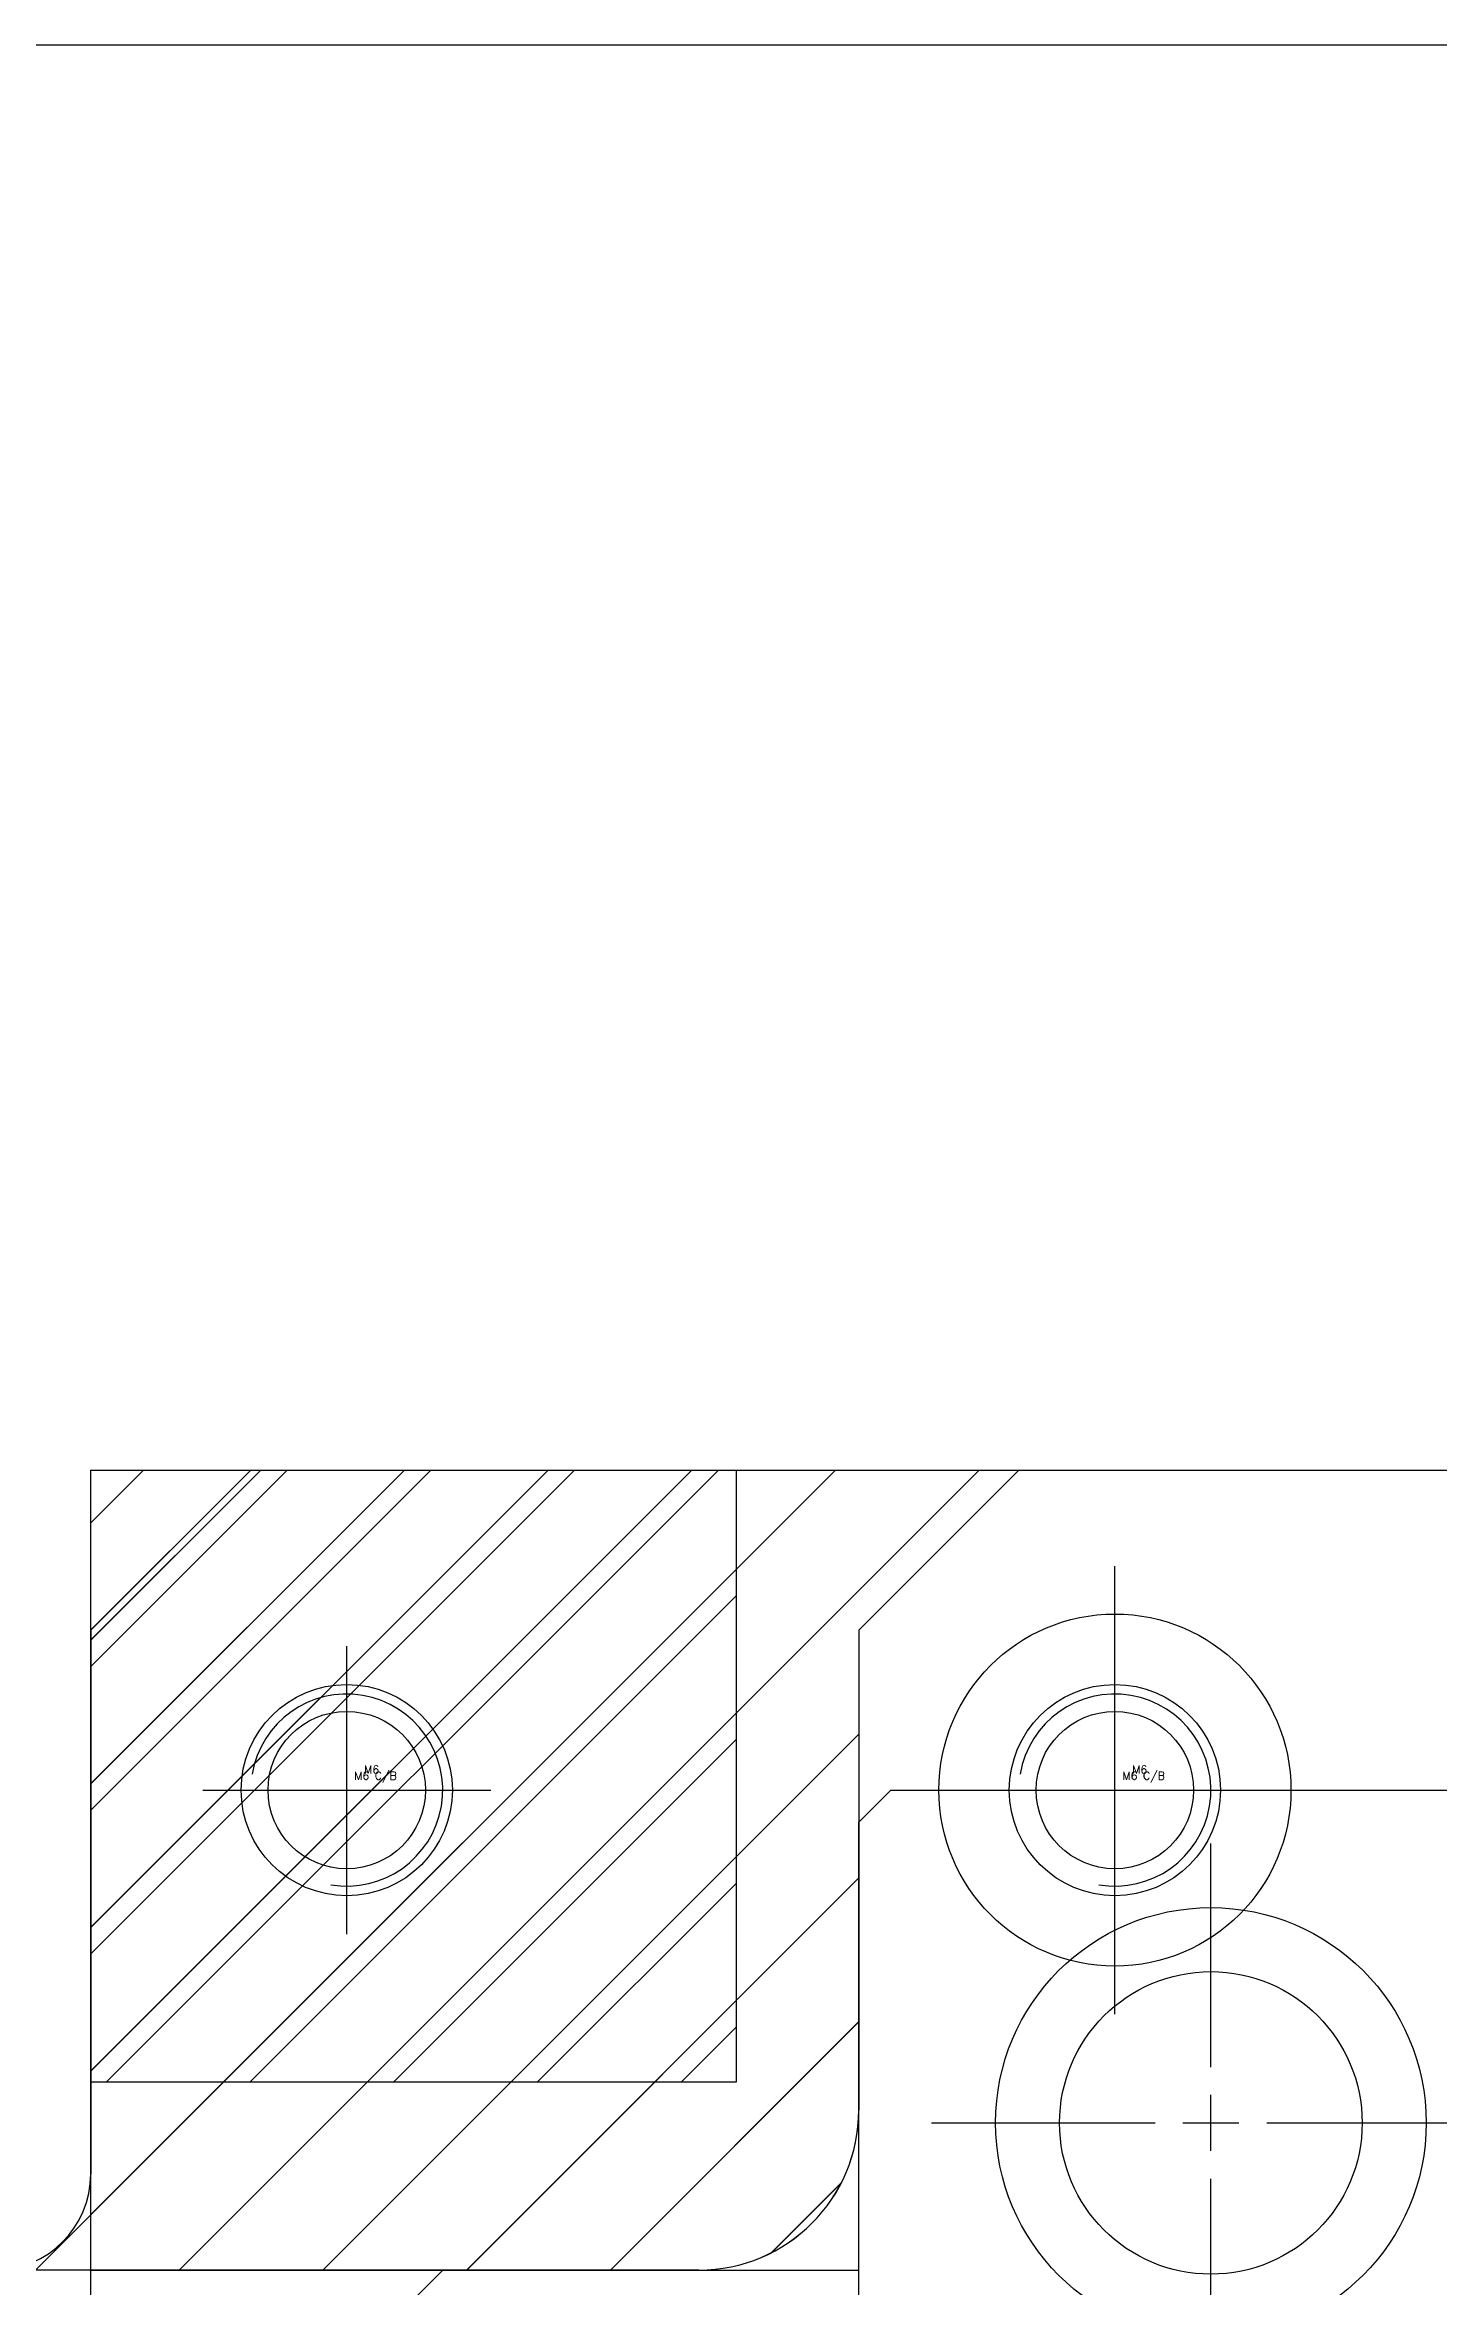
# Model space of a CAD drawing. Header units: millimetres. Extents: x 7997 to 8570, y 4594 to 4866.
# Drawn here: x 8339.2 to 8382.8, y 4795.7 to 4865.8 of the extents above; entities that cross this region are included whole.
import ezdxf

# ---------------------------------------------------------------- set-up
doc = ezdxf.new("R2010")
doc.units = ezdxf.units.MM
doc.linetypes.add('CENTER', pattern=[50.8, 31.75, -6.35, 6.35, -6.35])
doc.linetypes.add('HIDDEN', pattern=[9.525, 6.35, -3.175])
doc.layers.add('1', color=220, linetype='CENTER')
doc.layers.add('3', color=223, linetype='HIDDEN')
doc.styles.get("Standard").update_dxf_attribs({"font": 'romans.shx', "bigfont": 'whgtxt.shx'})

# ---------------------------------------------------------------- blocks, each defined once
blk = doc.blocks.new('D3')
at = {"color": 3}
for p, q in [((6513.594, 5034.07), (6508.594, 5029.07)), ((6513.594, 5034.07), (6563.594, 5034.07)), ((6537.594, 5034.07), (6532.594, 5029.07)), ((6508.594, 5029.07), (6508.594, 4954.07)), ((6532.594, 5029.07), (6532.594, 5014.073)), ((6508.594, 5009.073), (6527.594, 5009.073))]:
    blk.add_line(p, q, dxfattribs=at)
for centre in [(6516.594, 5024.07), (6540.594, 5024.07)]:
    blk.add_circle(centre, 2.459)
blk.add_arc((6527.594, 5014.073), 5, 270, 0, dxfattribs=at)
at = {"layer": '1', "ltscale": 4}
for p, q in [((6516.594, 5019.57), (6516.594, 5028.57)), ((6540.594, 5019.57), (6540.594, 5028.57)), ((6512.094, 5024.07), (6521.094, 5024.07)), ((6536.094, 5024.07), (6545.094, 5024.07))]:
    blk.add_line(p, q, dxfattribs=at)
at = {"layer": '1', "linetype": 'ByBlock'}
for centre in [(6516.594, 5024.07), (6540.594, 5024.07)]:
    blk.add_arc(centre, 3, 260.40593, 170.40593, dxfattribs=at)
at = {"layer": '3'}
for s, p in [('M6 C/B', (6516.829, 5024.396)), ('M6', (6517.138, 5024.586)), ('M6 C/B', (6540.829, 5024.396)), ('M6', (6541.138, 5024.586))]:
    blk.add_text(s, height=0.25, dxfattribs=at).set_placement(p)
blk = doc.blocks.new('HW1')
h = blk.add_hatch()
h.set_pattern_fill('ANSI31', color=5)
h.paths.add_polyline_path([(6531.798, 5162.233), (6536.798, 5167.233), (6512.798, 5167.233), (6507.798, 5162.233), (6507.798, 5142.236), (6526.798, 5142.236, 0.414214), (6531.798, 5147.236)])
at = {"color": 3}
for p, q in [((6512.798, 5167.233), (6507.798, 5162.233)), ((6512.798, 5167.233), (6536.798, 5167.233)), ((6536.798, 5167.233), (6531.798, 5162.233)), ((6507.798, 5162.233), (6507.798, 5142.236)), ((6531.798, 5162.233), (6531.798, 5147.236)), ((6507.798, 5142.236), (6526.798, 5142.236))]:
    blk.add_line(p, q, dxfattribs=at)
blk.add_arc((6526.798, 5147.236), 5, 270, 0, dxfattribs=at)
blk = doc.blocks.new('K1')
for name, p in [('D3', (0, 0)), ('HW1', (0.796, -133.163))]:
    blk.add_blockref(name, p)
blk = doc.blocks.new('Z1')
for p, q in [((6283.595, 5034.07), (6278.595, 5029.07)), ((6283.595, 5034.07), (6333.595, 5034.07)), ((6307.595, 5034.07), (6302.595, 5029.07)), ((6278.595, 5029.07), (6278.595, 5012.073)), ((6302.595, 5029.07), (6302.595, 5014.073)), ((6297.595, 5009.073), (6275.595, 5009.073))]:
    blk.add_line(p, q)
for centre, radius in [((6310.595, 5024.07), 5.5), ((6286.595, 5024.07), 3.3), ((6310.595, 5024.07), 3.3)]:
    blk.add_circle(centre, radius)
for centre, radius in [((6297.595, 5014.073), 5), ((6275.595, 5012.073), 3)]:
    blk.add_arc(centre, radius, 270, 0)
at = {"layer": '1', "ltscale": 4}
for p, q in [((6310.595, 5017.07), (6310.595, 5031.07)), ((6286.595, 5019.57), (6286.595, 5028.57)), ((6282.095, 5024.07), (6291.095, 5024.07)), ((6303.595, 5024.07), (6317.595, 5024.07))]:
    blk.add_line(p, q, dxfattribs=at)
at = {"layer": '3'}
blk.add_text('M6 C/B', height=0.25, dxfattribs=at).set_placement((6310.83, 5024.396))
blk = doc.blocks.new('V1')
h = blk.add_hatch()
h.set_pattern_fill('ANSI31', color=5)
h.paths.add_polyline_path([(6278.595, 5116.586, -0.414214), (6275.595, 5113.586), (6297.595, 5113.586, 0.414214), (6302.595, 5118.586), (6302.595, 5133.584), (6307.595, 5138.584), (6283.595, 5138.584), (6278.595, 5133.584)])
for p, q in [((6283.595, 5138.584), (6278.595, 5133.584)), ((6283.595, 5138.584), (6307.595, 5138.584)), ((6307.595, 5138.584), (6302.595, 5133.584)), ((6278.595, 5133.584), (6278.595, 5116.586)), ((6302.595, 5133.584), (6302.595, 5118.586)), ((6297.595, 5113.586), (6275.595, 5113.586))]:
    blk.add_line(p, q)
for centre, radius in [((6297.595, 5118.586), 5), ((6275.595, 5116.586), 3)]:
    blk.add_arc(centre, radius, 270, 0)
blk = doc.blocks.new('K2')
for name, p in [('Z1', (0, 0)), ('V1', (0, -104.514))]:
    blk.add_blockref(name, p)
blk = doc.blocks.new('Q1')
at = {"color": 4}
for p, q in [((5937.88, 4768.454), (5936.88, 4767.454)), ((5937.88, 4768.454), (5957.88, 4768.454)), ((5957.88, 4768.454), (5958.88, 4767.454)), ((5936.88, 4729.454), (5936.88, 4767.454)), ((5958.88, 4729.454), (5958.88, 4767.454)), ((5923.88, 4753.454), (5922.88, 4752.454)), ((5923.88, 4753.454), (5936.88, 4753.454)), ((5958.88, 4753.454), (5971.88, 4753.454)), ((5972.88, 4752.454), (5971.88, 4753.454)), ((5922.88, 4752.454), (5922.88, 4744.454)), ((5972.88, 4752.454), (5972.88, 4744.454)), ((5923.88, 4743.454), (5922.88, 4744.454)), ((5971.88, 4743.454), (5972.88, 4744.454)), ((5923.88, 4743.454), (5936.88, 4743.454)), ((5958.88, 4743.454), (5971.88, 4743.454)), ((5937.88, 4728.454), (5936.88, 4729.454)), ((5957.88, 4728.454), (5958.88, 4729.454)), ((5937.88, 4728.454), (5957.88, 4728.454)), ((5942.88, 4728.454), (5942.88, 4719.454)), ((5952.88, 4728.454), (5952.88, 4719.454)), ((5942.88, 4719.454), (5943.88, 4718.454)), ((5951.88, 4718.454), (5952.88, 4719.454)), ((5951.88, 4718.454), (5943.88, 4718.454))]:
    blk.add_line(p, q, dxfattribs=at)
for centre, radius in [((5947.88, 4758.056), 6.727), ((5947.88, 4758.056), 4.727), ((5927.88, 4748.454), 2.25), ((5967.88, 4748.454), 2.25), ((5947.88, 4723.454), 2.25)]:
    blk.add_circle(centre, radius, dxfattribs=at)
for centre, radius, start, end in [((5947.88, 4724.126), 21.025, 58.45353, 121.54647), ((5947.88, 4723.642), 19.509, 55.67757, 124.32243)]:
    blk.add_arc(centre, radius, start, end, dxfattribs=at)
at = {"layer": '1', "color": 4, "ltscale": 3}
for p, q in [((5947.88, 4759.801), (5947.88, 4766.783)), ((5947.88, 4757.183), (5947.88, 4758.928)), ((5939.153, 4758.056), (5946.135, 4758.056)), ((5947.007, 4758.056), (5948.753, 4758.056)), ((5949.625, 4758.056), (5956.607, 4758.056)), ((5947.88, 4749.329), (5947.88, 4756.31)), ((5927.88, 4744.454), (5927.88, 4752.454)), ((5967.88, 4744.454), (5967.88, 4752.454)), ((5923.88, 4748.454), (5931.88, 4748.454)), ((5963.88, 4748.454), (5971.88, 4748.454)), ((5947.88, 4719.454), (5947.88, 4727.454)), ((5943.88, 4723.454), (5951.88, 4723.454))]:
    blk.add_line(p, q, dxfattribs=at)
at = {"color": 4, "width": 0.8}
blk.add_text('NLQ', height=6.75, dxfattribs=at).set_placement((5940.319, 4732.055))
blk = doc.blocks.new('W1')
h = blk.add_hatch()
h.set_pattern_fill('ANSI31', color=1)
h.set_pattern_definition([(45, (-192.2223, -197.539), (-2.245064, 2.245064), [])])
h.paths.add_polyline_path([(5671.197, 5073.658), (5691.365, 5073.658), (5691.365, 5092.785), (5671.197, 5092.785)])
at = {"color": 1}
blk.add_lwpolyline([(5671.197, 5092.785), (5691.365, 5092.785), (5691.365, 5073.658), (5671.197, 5073.658)], close=True, dxfattribs=at)

msp = doc.modelspace()

# ---------------------------------------------------------------- linework, layer by layer
msp.add_lwpolyline([(8296.283, 4865.758), (8569.543, 4865.758), (8569.543, 4594.31), (8296.283, 4594.31)], close=True)

# ---------------------------------------------------------------- block references
for name, p in [('K2', (2062.07, -212.842)), ('K1', (1832.07, -212.842)), ('W1', (2669.468, -271.557)), ('Q1', (2427.784, 42.774))]:
    msp.add_blockref(name, p)

doc.saveas('drawing.dxf')
